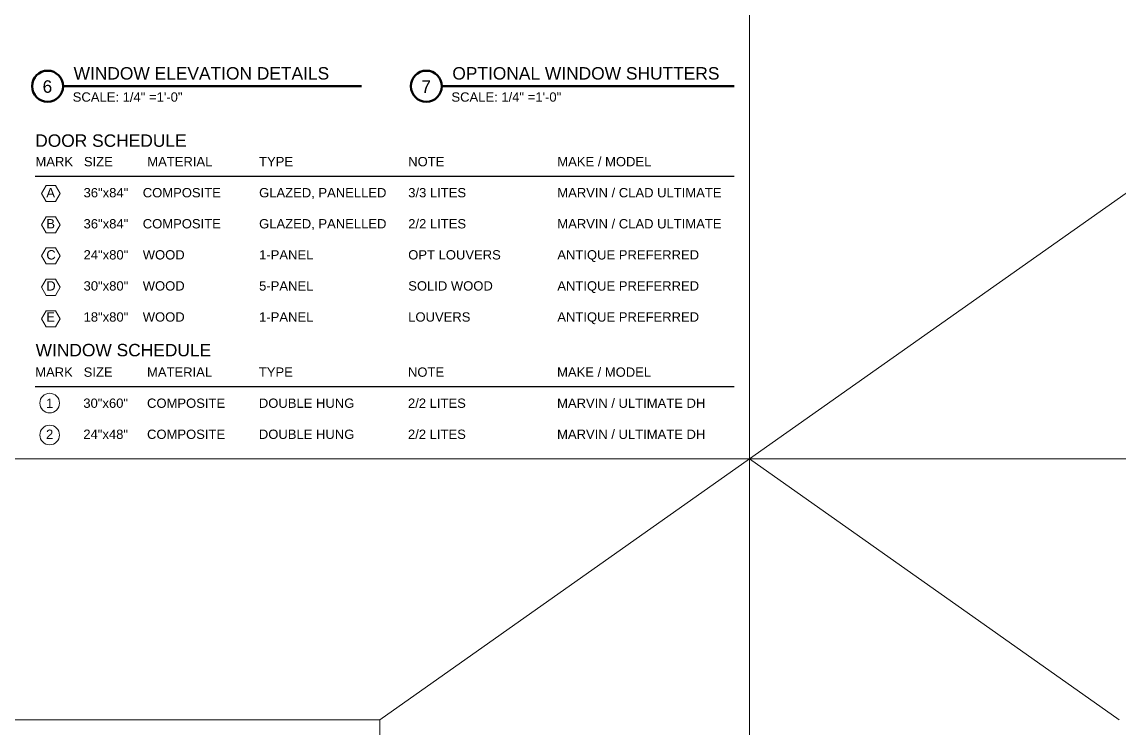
# Model space of a CAD drawing. Header units: inches. Extents: x -4969 to 16721, y 2489 to 24693.
# Drawn here: x 5403 to 5933, y 3464 to 3805 of the extents above; entities that cross this region are included whole.
import ezdxf

# ---------------------------------------------------------------- set-up
doc = ezdxf.new("R2010")
doc.units = ezdxf.units.IN
doc.header["$MEASUREMENT"] = 0
doc.layers.get('0').update_dxf_attribs({"lineweight": 5})
doc.layers.add('0-NPLT', color=1, linetype='Continuous', plot=False)
for name, color, linetype, lineweight in [('3', 3, 'Continuous', 30), ('5', 4, 'Continuous', 50), ('A-SYMB', 7, 'Continuous', 20), ('A-TEXTx', 7, 'Continuous', 20), ('TB-11x17', 7, 'Continuous', 100)]:
    doc.layers.add(name, color=color, linetype=linetype, lineweight=lineweight)
doc.styles.get("Standard").update_dxf_attribs({"font": 'Arial.ttf'})

msp = doc.modelspace()

# ---------------------------------------------------------------- linework, layer by layer
at = {"layer": '0-NPLT', "lineweight": 9, "ltscale": 0.1}
for p, q in [((5754.0000785, 4097.8717732), (5754.0000785, 3089.8717732)), ((5754.0000785, 3593.8717732), (6051.5000785, 3803.8717732)), ((6468.0000785, 3593.8717732), (5040.0000785, 3593.8717732)), ((5754.0000785, 3593.8717732), (5575.5000785, 3467.8717732)), ((5754.0000785, 3593.8717732), (5932.5000785, 3467.8717732))]:
    msp.add_line(p, q, dxfattribs=at)
msp.add_lwpolyline([(5575.5000785, 3467.8717732), (5218.5000785, 3467.8717732), (5218.5000785, 3215.8717732), (5575.5000785, 3215.8717732)], close=True, dxfattribs=at)
at = {"layer": '3', "ltscale": 0.25}
for p, q in [((5746.6512115, 3730.3182006), (5409.1283079, 3730.3182006)), ((5746.6512115, 3628.6871831), (5409.1283079, 3628.6871831))]:
    msp.add_line(p, q, dxfattribs=at)
at = {"layer": '5', "ltscale": 0.1}
for p, q in [((5422.5969529, 3773.8717732), (5566.6512115, 3773.8717732)), ((5605.4687235, 3773.8717732), (5746.6512115, 3773.8717732))]:
    msp.add_line(p, q, dxfattribs=at)
for centre in [(5415.1283079, 3773.8717732), (5598.0000785, 3773.8717732)]:
    msp.add_circle(centre, 7.5, dxfattribs=at)
at = {"layer": 'A-SYMB', "ltscale": 0.1}
for points in [[(5421.1567161, 3722.047297), (5418.9067161, 3718.1501827), (5414.4067161, 3718.1501827), (5412.1567161, 3722.047297), (5414.4067161, 3725.9444113), (5418.9067161, 3725.9444113)], [(5421.1567161, 3706.958803), (5418.9067161, 3703.0616887), (5414.4067161, 3703.0616887), (5412.1567161, 3706.958803), (5414.4067161, 3710.8559173), (5418.9067161, 3710.8559173)], [(5421.1567161, 3692.0058938), (5418.9067161, 3688.1087795), (5414.4067161, 3688.1087795), (5412.1567161, 3692.0058938), (5414.4067161, 3695.9030081), (5418.9067161, 3695.9030081)], [(5421.1567161, 3676.7914345), (5418.9067161, 3672.8943202), (5414.4067161, 3672.8943202), (5412.1567161, 3676.7914345), (5414.4067161, 3680.6885488), (5418.9067161, 3680.6885488)], [(5421.1567161, 3661.5769752), (5418.9067161, 3657.6798609), (5414.4067161, 3657.6798609), (5412.1567161, 3661.5769752), (5414.4067161, 3665.4740895), (5418.9067161, 3665.4740895)]]:
    msp.add_lwpolyline(points, close=True, dxfattribs=at)
for centre in [(5416.1223, 3620.8692983), (5416.1223, 3605.4512838)]:
    msp.add_circle(centre, 4.729898, dxfattribs=at)

# ---------------------------------------------------------------- texts
at = {"ltscale": 0.1, "char_height": 6}
for s, insert, width, attachment_point in [('{WINDOW ELEVATION DETAILS }', (5427.6789909, 3777.0056218), 229.920407864, 7), ('{OPTIONAL WINDOW SHUTTERS }', (5610.5507615, 3777.0056218), 229.920407864, 7), ('{6}', (5415.0216638, 3773.6760952), 11.15057809, 5), ('{7}', (5597.8934344, 3773.6760952), 11.15057809, 5), ('{DOOR SCHEDULE}', (5409.1283079, 3744.5193425), 94.742058501, 7), ('{WINDOW SCHEDULE}', (5409.3419654, 3643.3622192), 94.742058501, 7)]:
    msp.add_mtext(s, dxfattribs=dict(at, insert=insert, width=width, attachment_point=attachment_point))
at = {"layer": 'A-TEXTx', "ltscale": 0.25, "char_height": 4.5, "attachment_point": 1}
for s, insert, width in [('\\PMARK   SIZE^IMATERIAL^I^ITYPE^I^I^I^INOTE^I^I^I^IMAKE / MODEL\\P\\P   A^I   36"x84"    COMPOSITE^I^IGLAZED, PANELLED^I3/3 LITES^I^I^IMARVIN / CLAD ULTIMATE\\P\\P   B^I   36"x84"    COMPOSITE^I^IGLAZED, PANELLED^I2/2 LITES^I^I^IMARVIN / CLAD ULTIMATE\\P\\P   C^I   24"x80"    WOOD^I^I1-PANEL^I^I^IOPT LOUVERS^I^IANTIQUE PREFERRED^I\\P\\P   D^I   30"x80"    WOOD^I^I5-PANEL^I^I^ISOLID WOOD^I^IANTIQUE PREFERRED^I\\P\\P   E^I   18"x80"    WOOD^I^I1-PANEL^I^I^ILOUVERS^I^I^IANTIQUE PREFERRED^I', (5409.2484634, 3747.2135654), 714.836384647), ('{MARK   SIZE^IMATERIAL^I^ITYPE^I^I^I^INOTE^I^I^I^IMAKE / MODEL\\P\\P   1^I   30"x60"^ICOMPOSITE^IDOUBLE HUNG^I^I2/2 LITES^I^I^IMARVIN / ULTIMATE DH^I^I\\P\\P   2^I   24"x48"^ICOMPOSITE^IDOUBLE HUNG^I^I2/2 LITES^I^I^IMARVIN / ULTIMATE DH^I}', (5409.1283079, 3638.068207), 500.082413178)]:
    msp.add_mtext(s, dxfattribs=dict(at, insert=insert, width=width))
at = {"layer": 'TB-11x17', "ltscale": 0.5, "char_height": 4.5, "width": 73.076179956, "attachment_point": 1}
for insert in [(5427.2467011, 3770.8936059), (5610.1184716, 3770.8936059)]:
    msp.add_mtext('\\A1;SCALE: 1/4" =1\'-0"', dxfattribs=dict(at, insert=insert))

doc.saveas('drawing.dxf')
